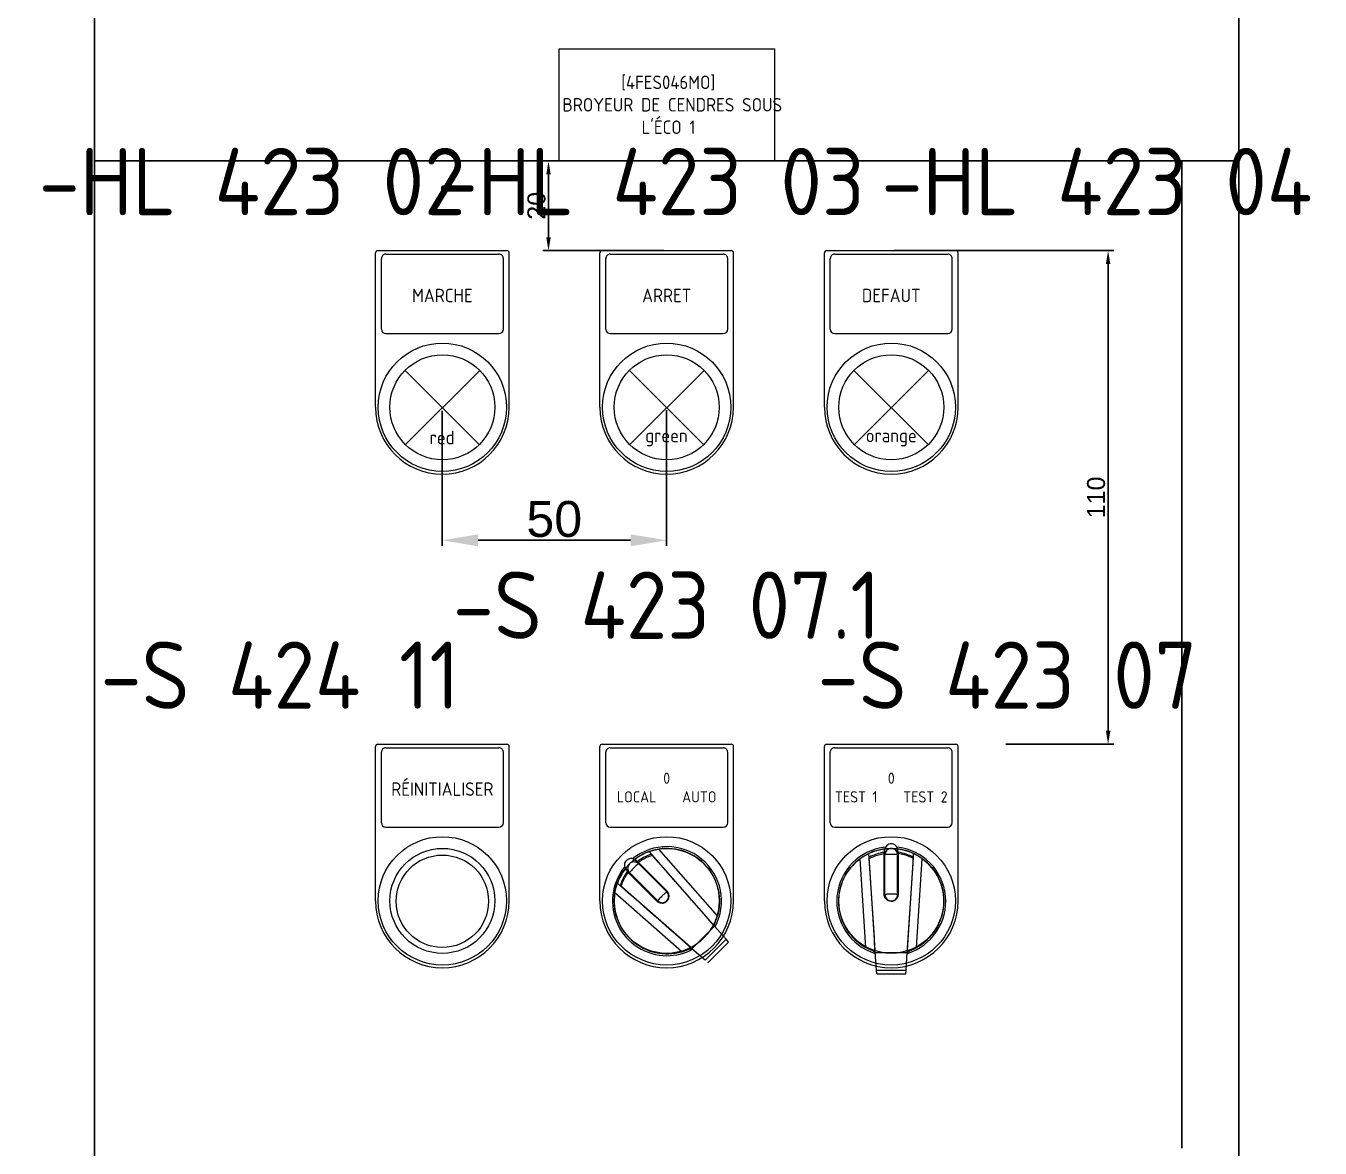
# Model space of a CAD drawing. Header units: millimetres. Extents: x 0 to 69574, y -5 to 41746.
# Drawn here: x 39662.9 to 39951.3, y 16219.4 to 16469.5 of the extents above; entities that cross this region are included whole.
import ezdxf
from ezdxf.enums import TextEntityAlignment as Align

# ---------------------------------------------------------------- set-up
doc = ezdxf.new("R2010")
doc.units = ezdxf.units.MM
doc.set_wipeout_variables(frame=1)
doc.layers.add('! NO PLOT !', color=7, linetype='Continuous', true_color=0xff75dd, plot=False)
doc.layers.add('000-PI-Oprema', color=30, linetype='Continuous', lineweight=5)
for name, color, linetype in [('000-PI-ORMAR', 2, 'Continuous'), ('000-PI_TEXT', 7, 'Continuous'), ('002-PI-Kabelska kanalica', 150, 'Continuous')]:
    doc.layers.add(name, color=color, linetype=linetype)
doc.styles.add('PI0', font='isocpeur.ttf', dxfattribs={"width": 0.9})
doc.styles.get("Standard").update_dxf_attribs({"font": 'arial.ttf'})
doc.dimstyles.new('ISO-25', dxfattribs={"dimtxt": 4, "dimasz": 3, "dimexe": 1.25, "dimexo": 0.625, "dimtad": 1, "dimtxsty": 'Standard', "dimcen": 3, "dimadec": 0, "dimazin": 0, "dimtfac": 1, "dimtmove": 0, "dimatfit": 3, "dimfxl": 1, "dimarcsym": 0})
doc.dimstyles.new('ISO-25-lb', dxfattribs={"dimtxt": 8, "dimasz": 8, "dimexe": 1.25, "dimexo": 0.625, "dimtad": 1, "dimtxsty": 'Standard', "dimcen": 5, "dimadec": 0, "dimazin": 0, "dimtfac": 1, "dimtmove": 0, "dimatfit": 3, "dimfxl": 1, "dimarcsym": 0})

# ---------------------------------------------------------------- blocks, each defined once
blk = doc.blocks.new('podloska')
at = {"layer": '000-PI-Oprema'}
for p, q in [((43278.7, 39063.45), (43278.7, 39097.85)), ((43279.2, 39098.35), (43308, 39098.35)), ((43308.5, 39063.45), (43308.5, 39097.85)), ((43280, 39080.85), (43280, 39096.55)), ((43281, 39097.55), (43306.2, 39097.55)), ((43307.2, 39080.85), (43307.2, 39096.55)), ((43281, 39079.85), (43306.2, 39079.85))]:
    blk.add_line(p, q, dxfattribs=at)
blk.add_circle((43293.6, 39063.45), 14.3, dxfattribs=at)
at = {"layer": '000-PI-Oprema', "ltscale": 0.25}
blk.add_circle((43293.6, 39063.45), 11.7, dxfattribs=at)
at = {"layer": '000-PI-Oprema'}
for centre, radius, start, end in [((43279.2, 39097.85), 0.5, 90, 179.9998), ((43308, 39097.85), 0.5, 0.0002, 90), ((43281, 39096.55), 1, 90, 180.0001), ((43306.2, 39096.55), 1, 359.9999, 90), ((43281, 39080.85), 1, 180, 270), ((43306.2, 39080.85), 1, 270, 0), ((43293.6, 39063.45), 14.9, 180, 0)]:
    blk.add_arc(centre, radius, start, end, dxfattribs=at)
blk = doc.blocks.new('*D747')
at = {"layer": '! NO PLOT !', "color": 0, "linetype": 'Continuous', "lineweight": -2, "ltscale": 0.25, "transparency": 16777216}
for p, q in [((39755.63, 16383.73), (39755.63, 16353.6)), ((39805.63, 16383.83), (39805.63, 16353.6)), ((39763.63, 16354.85), (39797.63, 16354.85))]:
    blk.add_line(p, q, dxfattribs=at)
at = {"layer": '! NO PLOT !', "color": 0, "ltscale": 0.25, "transparency": 16777216}
for points in [[(39763.63, 16356.18), (39763.63, 16353.51), (39755.63, 16354.85)], [(39797.63, 16356.18), (39797.63, 16353.51), (39805.63, 16354.85)]]:
    blk.add_solid(points, dxfattribs=at)
at = {"layer": 'Defpoints', "color": 0, "ltscale": 0.25, "transparency": 16777216}
for p in [(39805.63, 16384.45), (39755.63, 16384.35), (39805.63, 16354.85)]:
    blk.add_point(p, dxfattribs=at)
at = {"layer": '! NO PLOT !', "color": 0, "ltscale": 0.25, "transparency": 16777216, "insert": (39780.63, 16359.55), "char_height": 8, "attachment_point": 5}
blk.add_mtext('50', dxfattribs=at)
blk = doc.blocks.new('*D748')
at = {"layer": '! NO PLOT !', "color": 0, "lineweight": -2, "ltscale": 0.25, "transparency": 16777216}
for p, q in [((39856.36, 16419.4), (39905.32, 16419.4)), ((39904.07, 16416.4), (39904.07, 16312.4)), ((39881.28, 16309.4), (39905.32, 16309.4))]:
    blk.add_line(p, q, dxfattribs=at)
at = {"layer": '! NO PLOT !', "color": 0, "ltscale": 0.25, "transparency": 16777216}
for points in [[(39903.57, 16416.4), (39904.57, 16416.4), (39904.07, 16419.4)], [(39903.57, 16312.4), (39904.57, 16312.4), (39904.07, 16309.4)]]:
    blk.add_solid(points, dxfattribs=at)
at = {"layer": 'Defpoints', "color": 0, "ltscale": 0.25, "transparency": 16777216}
for p in [(39855.73, 16419.4), (39880.66, 16309.4), (39904.07, 16309.4)]:
    blk.add_point(p, dxfattribs=at)
at = {"layer": '! NO PLOT !', "color": 0, "ltscale": 0.25, "transparency": 16777216, "insert": (39901.4, 16364.4), "char_height": 4, "attachment_point": 5, "rotation": 90}
blk.add_mtext('110', dxfattribs=at)
blk = doc.blocks.new('*D758')
at = {"layer": '! NO PLOT !', "color": 0, "lineweight": -2, "ltscale": 0.25, "transparency": 16777216}
for p, q in [((39805.06, 16439.4), (39778.09, 16439.4)), ((39779.34, 16422.4), (39779.34, 16436.4)), ((39805.06, 16419.4), (39778.09, 16419.4))]:
    blk.add_line(p, q, dxfattribs=at)
at = {"layer": '! NO PLOT !', "color": 0, "ltscale": 0.25, "transparency": 16777216}
for points in [[(39778.84, 16436.4), (39779.84, 16436.4), (39779.34, 16439.4)], [(39778.84, 16422.4), (39779.84, 16422.4), (39779.34, 16419.4)]]:
    blk.add_solid(points, dxfattribs=at)
at = {"layer": 'Defpoints', "color": 0, "ltscale": 0.25, "transparency": 16777216}
for p in [(39779.34, 16439.4), (39805.68, 16439.4), (39805.68, 16419.4)]:
    blk.add_point(p, dxfattribs=at)
at = {"layer": '! NO PLOT !', "color": 0, "ltscale": 0.25, "transparency": 16777216, "insert": (39776.67, 16429.4), "char_height": 4, "attachment_point": 5, "rotation": 90}
blk.add_mtext('20', dxfattribs=at)
blk = doc.blocks.new('*U1083')
at = {"layer": '002-PI-Kabelska kanalica'}
blk.add_line((80, -100), (80, 836), dxfattribs=at)

msp = doc.modelspace()

# ---------------------------------------------------------------- block references
at = {"rotation": 270}
msp.add_blockref('*U1083', (39164.172, 16519.404), dxfattribs=at)

# ---------------------------------------------------------------- texts
at = {"layer": '000-PI_TEXT', "style": 'PI0', "width": 0.9}
msp.add_text('-TC 422 05', height=20, dxfattribs=at).set_placement((39622.292, 16396.119), align=Align.MIDDLE)

# ---------------------------------------------------------------- next in the draw order: wipeouts: each hides what was drawn before it
msp.add_wipeout([(39609.672, 16761.404), (40000.16, 16761.404), (39999.672, 14778.904), (39609.66, 14776.904)]).dxf.layer = '000-PI-ORMAR'

# ---------------------------------------------------------------- next in the draw order: linework, layer by layer
at = {"layer": '! NO PLOT !'}
for p, q in [((39678.184, 16684.154), (39678.184, 14854.154)), ((39933.184, 16684.154), (39933.184, 14854.154))]:
    msp.add_line(p, q, dxfattribs=at)
at = {"layer": '! NO PLOT !', "ltscale": 0.25}
for p, q in [((39933.184, 16439.404), (39678.184, 16439.404)), ((39920.511, 16439.404), (39920.511, 16219.404))]:
    msp.add_line(p, q, dxfattribs=at)
at = {"layer": '000-PI-Oprema'}
for p, q in [((39747.361, 16392.727), (39763.907, 16376.181)), ((39764.007, 16392.727), (39747.461, 16376.181)), ((39797.361, 16392.727), (39813.907, 16376.181)), ((39814.007, 16392.727), (39797.461, 16376.181)), ((39847.411, 16392.727), (39863.957, 16376.181)), ((39864.057, 16392.727), (39847.511, 16376.181)), ((39840.834, 16274.504), (39840.834, 16308.904)), ((39841.334, 16309.404), (39870.134, 16309.404)), ((39842.134, 16291.904), (39842.134, 16307.604)), ((39843.134, 16308.604), (39868.334, 16308.604)), ((39869.334, 16291.904), (39869.334, 16307.604)), ((39870.634, 16274.504), (39870.634, 16308.904)), ((39843.134, 16290.904), (39868.334, 16290.904)), ((39798.574, 16283.736), (39798.57, 16283.74)), ((39798.586, 16283.724), (39798.574, 16283.736)), ((39798.607, 16283.704), (39798.586, 16283.724)), ((39798.636, 16283.674), (39798.607, 16283.704)), ((39805.682, 16276.487), (39798.634, 16283.535)), ((39798.674, 16283.636), (39798.636, 16283.674)), ((39798.919, 16283.391), (39798.674, 16283.636)), ((39799.621, 16283.274), (39799.886, 16283.451)), ((39799.886, 16283.451), (39800.157, 16283.619)), ((39800.157, 16283.619), (39800.432, 16283.78)), ((39800.432, 16283.78), (39800.713, 16283.932)), ((39800.713, 16283.932), (39800.998, 16284.076)), ((39800.998, 16284.076), (39801.287, 16284.211)), ((39801.287, 16284.211), (39801.581, 16284.337)), ((39801.581, 16284.337), (39801.879, 16284.455)), ((39801.76, 16285.491), (39801.763, 16285.492)), ((39801.764, 16285.487), (39801.76, 16285.491)), ((39801.763, 16285.492), (39801.771, 16285.495)), ((39801.776, 16285.473), (39801.764, 16285.487)), ((39801.771, 16285.495), (39801.785, 16285.5)), ((39801.796, 16285.45), (39801.776, 16285.473)), ((39801.785, 16285.5), (39801.806, 16285.507)), ((39801.825, 16285.416), (39801.796, 16285.45)), ((39801.806, 16285.507), (39801.832, 16285.517)), ((39801.863, 16285.373), (39801.825, 16285.416)), ((39801.832, 16285.517), (39801.864, 16285.528)), ((39801.91, 16285.319), (39801.863, 16285.373)), ((39801.864, 16285.528), (39801.902, 16285.541)), ((39801.879, 16284.455), (39802.18, 16284.563)), ((39801.902, 16285.541), (39801.945, 16285.556)), ((39801.967, 16285.255), (39801.91, 16285.319)), ((39801.945, 16285.556), (39801.994, 16285.573)), ((39802.033, 16285.18), (39801.967, 16285.255)), ((39801.994, 16285.573), (39802.048, 16285.591)), ((39802.108, 16285.094), (39802.033, 16285.18)), ((39802.048, 16285.591), (39802.106, 16285.61)), ((39802.106, 16285.61), (39802.169, 16285.63)), ((39802.193, 16284.997), (39802.108, 16285.094)), ((39802.169, 16285.63), (39802.236, 16285.651)), ((39802.18, 16284.563), (39802.485, 16284.663)), ((39802.287, 16284.89), (39802.193, 16284.997)), ((39802.236, 16285.651), (39802.305, 16285.673)), ((39802.301, 16284.872), (39802.273, 16284.904)), ((39816.026, 16269.234), (39802.287, 16284.89)), ((39802.33, 16284.839), (39802.301, 16284.872)), ((39802.305, 16285.673), (39802.378, 16285.695)), ((39802.36, 16284.806), (39802.33, 16284.839)), ((39802.39, 16284.771), (39802.36, 16284.806)), ((39802.378, 16285.695), (39802.455, 16285.718)), ((39802.421, 16284.736), (39802.39, 16284.771)), ((39802.453, 16284.7), (39802.421, 16284.736)), ((39802.485, 16284.663), (39802.453, 16284.7)), ((39802.455, 16285.718), (39802.536, 16285.741)), ((39803.215, 16283.831), (39802.485, 16284.663)), ((39802.536, 16285.741), (39802.621, 16285.765)), ((39802.621, 16285.765), (39802.71, 16285.789)), ((39802.71, 16285.789), (39802.803, 16285.814)), ((39802.803, 16285.814), (39802.898, 16285.838)), ((39802.898, 16285.838), (39802.996, 16285.862)), ((39802.996, 16285.862), (39803.097, 16285.886)), ((39803.097, 16285.886), (39803.199, 16285.909)), ((39803.199, 16285.909), (39803.303, 16285.932)), ((39803.945, 16282.999), (39803.215, 16283.831)), ((39803.303, 16285.932), (39803.408, 16285.953)), ((39803.408, 16285.953), (39803.513, 16285.974)), ((39803.513, 16285.974), (39803.619, 16285.994)), ((39803.619, 16285.994), (39803.724, 16286.013)), ((39803.724, 16286.013), (39803.829, 16286.031)), ((39803.829, 16286.031), (39803.932, 16286.048)), ((39817.024, 16271.129), (39803.932, 16286.048)), ((39848.81, 16283.897), (39848.895, 16283.959)), ((39850.102, 16264.091), (39848.81, 16283.897)), ((39848.895, 16283.959), (39848.982, 16284.02)), ((39848.982, 16284.02), (39849.069, 16284.081)), ((39849.069, 16284.081), (39849.158, 16284.142)), ((39849.158, 16284.142), (39849.248, 16284.201)), ((39849.248, 16284.201), (39849.337, 16284.26)), ((39849.337, 16284.26), (39849.427, 16284.318)), ((39849.427, 16284.318), (39849.516, 16284.374)), ((39849.516, 16284.374), (39849.603, 16284.428)), ((39849.603, 16284.428), (39849.69, 16284.48)), ((39849.69, 16284.48), (39849.774, 16284.53)), ((39849.774, 16284.53), (39849.857, 16284.578)), ((39849.857, 16284.578), (39849.937, 16284.624)), ((39849.937, 16284.624), (39850.014, 16284.668)), ((39850.014, 16284.668), (39850.088, 16284.709)), ((39850.088, 16284.709), (39850.159, 16284.747)), ((39850.159, 16284.747), (39850.226, 16284.783)), ((39850.226, 16284.783), (39850.29, 16284.817)), ((39850.29, 16284.817), (39850.352, 16284.849)), ((39850.352, 16284.849), (39850.411, 16284.879)), ((39850.411, 16284.879), (39850.466, 16284.907)), ((39850.466, 16284.907), (39850.517, 16284.932)), ((39850.517, 16284.932), (39850.563, 16284.955)), ((39850.563, 16284.955), (39850.604, 16284.975)), ((39850.604, 16284.975), (39850.64, 16284.992)), ((39850.64, 16284.992), (39850.671, 16285.007)), ((39850.671, 16285.007), (39850.696, 16285.019)), ((39850.696, 16285.019), (39850.716, 16285.028)), ((39850.716, 16285.028), (39850.729, 16285.035)), ((39850.729, 16285.035), (39850.737, 16285.038)), ((39850.737, 16285.038), (39850.74, 16285.04)), ((39850.74, 16285.034), (39850.74, 16285.04)), ((39850.742, 16285.016), (39850.74, 16285.034)), ((39850.744, 16284.985), (39850.742, 16285.016)), ((39850.746, 16284.941), (39850.744, 16284.985)), ((39850.75, 16284.883), (39850.746, 16284.941)), ((39850.755, 16284.812), (39850.75, 16284.883)), ((39850.76, 16284.726), (39850.755, 16284.812)), ((39850.767, 16284.627), (39850.76, 16284.726)), ((39850.774, 16284.513), (39850.767, 16284.627)), ((39850.783, 16284.385), (39850.774, 16284.513)), ((39850.792, 16284.242), (39850.783, 16284.385)), ((39850.795, 16284.219), (39850.792, 16284.262)), ((39852.066, 16264.707), (39850.792, 16284.242)), ((39850.798, 16284.176), (39850.795, 16284.219)), ((39850.801, 16284.131), (39850.798, 16284.176)), ((39850.804, 16284.085), (39850.801, 16284.131)), ((39850.807, 16284.039), (39850.804, 16284.085)), ((39850.81, 16283.99), (39850.807, 16284.039)), ((39850.813, 16283.941), (39850.81, 16283.99)), ((39850.813, 16283.941), (39851.099, 16284.086)), ((39850.885, 16282.837), (39850.813, 16283.941)), ((39851.099, 16284.086), (39851.388, 16284.223)), ((39851.388, 16284.223), (39851.682, 16284.35)), ((39851.682, 16284.35), (39851.979, 16284.469)), ((39851.979, 16284.469), (39852.28, 16284.578)), ((39852.28, 16284.578), (39852.583, 16284.678)), ((39852.583, 16284.678), (39852.889, 16284.768)), ((39852.889, 16284.768), (39853.197, 16284.85)), ((39853.197, 16284.85), (39853.508, 16284.922)), ((39853.508, 16284.922), (39853.82, 16284.984)), ((39853.82, 16284.984), (39854.134, 16285.038)), ((39854.134, 16276.024), (39854.134, 16285.316)), ((39854.234, 16275.467), (39854.234, 16286.058)), ((39854.334, 16275.249), (39854.334, 16285.867)), ((39857.134, 16275.249), (39857.134, 16285.867)), ((39857.234, 16275.467), (39857.234, 16286.058)), ((39857.334, 16276.024), (39857.334, 16285.316)), ((39857.648, 16284.984), (39857.334, 16285.038)), ((39857.96, 16284.922), (39857.648, 16284.984)), ((39858.27, 16284.85), (39857.96, 16284.922)), ((39858.579, 16284.768), (39858.27, 16284.85)), ((39858.885, 16284.678), (39858.579, 16284.768)), ((39859.188, 16284.578), (39858.885, 16284.678)), ((39859.488, 16284.469), (39859.188, 16284.578)), ((39859.401, 16264.707), (39860.675, 16284.242)), ((39859.785, 16284.35), (39859.488, 16284.469)), ((39860.079, 16284.223), (39859.785, 16284.35)), ((39860.369, 16284.086), (39860.079, 16284.223)), ((39860.654, 16283.941), (39860.369, 16284.086)), ((39860.582, 16282.837), (39860.654, 16283.941)), ((39860.654, 16283.941), (39860.658, 16283.99)), ((39860.658, 16283.99), (39860.661, 16284.039)), ((39860.661, 16284.039), (39860.664, 16284.085)), ((39860.664, 16284.085), (39860.667, 16284.131)), ((39860.667, 16284.131), (39860.67, 16284.176)), ((39860.67, 16284.176), (39860.673, 16284.219)), ((39860.673, 16284.219), (39860.675, 16284.262)), ((39860.675, 16284.242), (39860.685, 16284.385)), ((39860.685, 16284.385), (39860.693, 16284.513)), ((39860.693, 16284.513), (39860.7, 16284.627)), ((39860.7, 16284.627), (39860.707, 16284.726)), ((39860.707, 16284.726), (39860.712, 16284.812)), ((39860.712, 16284.812), (39860.717, 16284.883)), ((39860.717, 16284.883), (39860.721, 16284.941)), ((39860.721, 16284.941), (39860.724, 16284.985)), ((39860.724, 16284.985), (39860.726, 16285.016)), ((39860.726, 16285.016), (39860.727, 16285.034)), ((39860.73, 16285.038), (39860.727, 16285.04)), ((39860.727, 16285.034), (39860.727, 16285.04)), ((39860.738, 16285.035), (39860.73, 16285.038)), ((39860.752, 16285.028), (39860.738, 16285.035)), ((39860.771, 16285.019), (39860.752, 16285.028)), ((39860.796, 16285.007), (39860.771, 16285.019)), ((39860.827, 16284.992), (39860.796, 16285.007)), ((39860.863, 16284.975), (39860.827, 16284.992)), ((39860.904, 16284.955), (39860.863, 16284.975)), ((39860.951, 16284.932), (39860.904, 16284.955)), ((39861.001, 16284.907), (39860.951, 16284.932)), ((39861.057, 16284.879), (39861.001, 16284.907)), ((39861.115, 16284.849), (39861.057, 16284.879)), ((39861.177, 16284.817), (39861.115, 16284.849)), ((39861.242, 16284.783), (39861.177, 16284.817)), ((39861.309, 16284.747), (39861.242, 16284.783)), ((39861.379, 16284.709), (39861.309, 16284.747)), ((39861.365, 16264.091), (39862.657, 16283.897)), ((39861.453, 16284.668), (39861.379, 16284.709)), ((39861.53, 16284.624), (39861.453, 16284.668)), ((39861.61, 16284.578), (39861.53, 16284.624)), ((39861.693, 16284.53), (39861.61, 16284.578)), ((39861.778, 16284.48), (39861.693, 16284.53)), ((39861.864, 16284.428), (39861.778, 16284.48)), ((39861.952, 16284.374), (39861.864, 16284.428)), ((39862.041, 16284.318), (39861.952, 16284.374)), ((39862.13, 16284.26), (39862.041, 16284.318)), ((39862.22, 16284.201), (39862.13, 16284.26)), ((39862.309, 16284.142), (39862.22, 16284.201)), ((39862.398, 16284.081), (39862.309, 16284.142)), ((39862.486, 16284.02), (39862.398, 16284.081)), ((39862.572, 16283.959), (39862.486, 16284.02)), ((39862.657, 16283.897), (39862.572, 16283.959)), ((39796.453, 16281.615), (39796.449, 16281.619)), ((39796.465, 16281.603), (39796.453, 16281.615)), ((39796.485, 16281.582), (39796.465, 16281.603)), ((39796.515, 16281.553), (39796.485, 16281.582)), ((39796.553, 16281.515), (39796.515, 16281.553)), ((39796.6, 16281.468), (39796.553, 16281.515)), ((39796.656, 16281.411), (39796.6, 16281.468)), ((39804.162, 16274.047), (39796.654, 16281.555)), ((39796.722, 16281.345), (39796.656, 16281.411)), ((39796.798, 16281.27), (39796.722, 16281.345)), ((39796.738, 16280.303), (39796.915, 16280.568)), ((39796.883, 16281.185), (39796.798, 16281.27)), ((39796.977, 16281.091), (39796.883, 16281.185)), ((39796.983, 16280.944), (39796.902, 16281.024)), ((39796.915, 16280.568), (39797.099, 16280.827)), ((39803.937, 16274.13), (39796.977, 16281.091)), ((39797.011, 16280.915), (39796.983, 16280.944)), ((39797.099, 16280.827), (39797.011, 16280.915)), ((39803.473, 16274.453), (39797.099, 16280.827)), ((39799.004, 16283.306), (39798.919, 16283.391)), ((39799.098, 16283.212), (39799.004, 16283.306)), ((39806.059, 16276.252), (39799.098, 16283.212)), ((39799.218, 16283.234), (39799.165, 16283.287)), ((39799.245, 16283.206), (39799.218, 16283.234)), ((39799.274, 16283.178), (39799.245, 16283.206)), ((39799.362, 16283.09), (39799.274, 16283.178)), ((39799.362, 16283.09), (39799.621, 16283.274)), ((39805.736, 16276.716), (39799.362, 16283.09)), ((39804.675, 16282.167), (39803.945, 16282.999)), ((39805.405, 16281.336), (39804.675, 16282.167)), ((39806.134, 16280.504), (39805.405, 16281.336)), ((39850.957, 16281.732), (39850.885, 16282.837)), ((39851.029, 16280.628), (39850.957, 16281.732)), ((39851.101, 16279.524), (39851.029, 16280.628)), ((39860.366, 16279.524), (39860.438, 16280.628)), ((39860.438, 16280.628), (39860.51, 16281.732)), ((39860.51, 16281.732), (39860.582, 16282.837)), ((39794.448, 16277.653), (39794.471, 16277.734)), ((39794.471, 16277.734), (39794.494, 16277.811)), ((39794.494, 16277.811), (39794.516, 16277.883)), ((39794.516, 16277.883), (39794.537, 16277.953)), ((39794.537, 16277.953), (39794.559, 16278.02)), ((39794.559, 16278.02), (39794.579, 16278.082)), ((39794.579, 16278.082), (39794.598, 16278.141)), ((39794.598, 16278.141), (39794.616, 16278.195)), ((39794.616, 16278.195), (39794.633, 16278.244)), ((39794.633, 16278.244), (39794.648, 16278.287)), ((39794.648, 16278.287), (39794.661, 16278.325)), ((39794.661, 16278.325), (39794.672, 16278.357)), ((39794.672, 16278.357), (39794.681, 16278.383)), ((39794.681, 16278.383), (39794.689, 16278.403)), ((39794.689, 16278.403), (39794.694, 16278.418)), ((39794.694, 16278.418), (39794.697, 16278.426)), ((39794.697, 16278.426), (39794.698, 16278.429)), ((39794.702, 16278.425), (39794.698, 16278.429)), ((39794.716, 16278.413), (39794.702, 16278.425)), ((39794.739, 16278.393), (39794.716, 16278.413)), ((39794.772, 16278.364), (39794.739, 16278.393)), ((39794.816, 16278.326), (39794.772, 16278.364)), ((39794.869, 16278.278), (39794.816, 16278.326)), ((39794.934, 16278.222), (39794.869, 16278.278)), ((39795.009, 16278.156), (39794.934, 16278.222)), ((39795.095, 16278.081), (39795.009, 16278.156)), ((39795.191, 16277.996), (39795.095, 16278.081)), ((39795.299, 16277.902), (39795.191, 16277.996)), ((39795.317, 16277.888), (39795.285, 16277.916)), ((39810.955, 16264.163), (39795.299, 16277.902)), ((39795.349, 16277.859), (39795.317, 16277.888)), ((39795.383, 16277.829), (39795.349, 16277.859)), ((39795.418, 16277.799), (39795.383, 16277.829)), ((39795.453, 16277.768), (39795.418, 16277.799)), ((39795.489, 16277.736), (39795.453, 16277.768)), ((39795.526, 16277.704), (39795.489, 16277.736)), ((39795.526, 16277.704), (39795.626, 16278.009)), ((39796.358, 16276.974), (39795.526, 16277.704)), ((39795.626, 16278.009), (39795.734, 16278.31)), ((39795.734, 16278.31), (39795.852, 16278.607)), ((39795.852, 16278.607), (39795.978, 16278.901)), ((39795.978, 16278.901), (39796.113, 16279.191)), ((39796.113, 16279.191), (39796.257, 16279.476)), ((39796.257, 16279.476), (39796.409, 16279.756)), ((39796.409, 16279.756), (39796.569, 16280.032)), ((39796.569, 16280.032), (39796.738, 16280.303)), ((39806.864, 16279.673), (39806.134, 16280.504)), ((39807.593, 16278.842), (39806.864, 16279.673)), ((39808.323, 16278.01), (39807.593, 16278.842)), ((39809.781, 16276.348), (39808.323, 16278.01)), ((39851.173, 16278.42), (39851.101, 16279.524)), ((39851.245, 16277.317), (39851.173, 16278.42)), ((39860.222, 16277.317), (39860.294, 16278.42)), ((39860.294, 16278.42), (39860.366, 16279.524)), ((39794.141, 16276.257), (39794.158, 16276.36)), ((39809.059, 16263.165), (39794.141, 16276.257)), ((39794.158, 16276.36), (39794.176, 16276.464)), ((39794.176, 16276.464), (39794.194, 16276.57)), ((39794.194, 16276.57), (39794.214, 16276.675)), ((39794.214, 16276.675), (39794.235, 16276.781)), ((39794.235, 16276.781), (39794.257, 16276.886)), ((39794.257, 16276.886), (39794.28, 16276.99)), ((39794.28, 16276.99), (39794.303, 16277.092)), ((39794.303, 16277.092), (39794.327, 16277.192)), ((39794.327, 16277.192), (39794.351, 16277.291)), ((39794.351, 16277.291), (39794.375, 16277.386)), ((39794.375, 16277.386), (39794.4, 16277.478)), ((39794.4, 16277.478), (39794.424, 16277.567)), ((39794.424, 16277.567), (39794.448, 16277.653)), ((39797.19, 16276.244), (39796.358, 16276.974)), ((39798.022, 16275.514), (39797.19, 16276.244)), ((39798.853, 16274.784), (39798.022, 16275.514)), ((39806.142, 16276.027), (39805.682, 16276.487)), ((39805.785, 16276.664), (39805.736, 16276.716)), ((39805.832, 16276.61), (39805.785, 16276.664)), ((39805.877, 16276.554), (39805.832, 16276.61)), ((39805.919, 16276.496), (39805.877, 16276.554)), ((39805.959, 16276.436), (39805.919, 16276.496)), ((39805.996, 16276.374), (39805.959, 16276.436)), ((39805.959, 16274.733), (39805.996, 16274.795)), ((39806.03, 16276.311), (39805.996, 16276.374)), ((39805.996, 16274.795), (39806.03, 16274.858)), ((39806.061, 16276.246), (39806.03, 16276.311)), ((39806.03, 16274.858), (39806.061, 16274.923)), ((39806.089, 16276.18), (39806.061, 16276.246)), ((39806.061, 16274.923), (39806.089, 16274.989)), ((39806.114, 16276.113), (39806.089, 16276.18)), ((39806.089, 16274.989), (39806.114, 16275.056)), ((39806.137, 16276.045), (39806.114, 16276.113)), ((39806.114, 16275.056), (39806.137, 16275.125)), ((39806.156, 16275.976), (39806.137, 16276.045)), ((39806.137, 16275.125), (39806.156, 16275.194)), ((39806.172, 16275.906), (39806.156, 16275.976)), ((39806.156, 16275.194), (39806.172, 16275.264)), ((39806.184, 16275.835), (39806.172, 16275.906)), ((39806.172, 16275.264), (39806.185, 16275.334)), ((39806.194, 16275.764), (39806.184, 16275.835)), ((39806.185, 16275.334), (39806.194, 16275.406)), ((39806.201, 16275.692), (39806.194, 16275.764)), ((39806.194, 16275.406), (39806.201, 16275.477)), ((39806.204, 16275.621), (39806.201, 16275.692)), ((39806.201, 16275.477), (39806.204, 16275.549)), ((39806.204, 16275.549), (39806.204, 16275.621)), ((39810.51, 16275.518), (39809.781, 16276.348)), ((39811.239, 16274.687), (39810.51, 16275.518)), ((39851.317, 16276.213), (39851.245, 16277.317)), ((39851.389, 16275.109), (39851.317, 16276.213)), ((39851.461, 16274.006), (39851.389, 16275.109)), ((39854.135, 16275.952), (39854.134, 16276.024)), ((39854.14, 16275.88), (39854.135, 16275.952)), ((39854.148, 16275.809), (39854.14, 16275.88)), ((39854.159, 16275.738), (39854.148, 16275.809)), ((39854.174, 16275.668), (39854.159, 16275.738)), ((39854.191, 16275.598), (39854.174, 16275.668)), ((39854.212, 16275.529), (39854.191, 16275.598)), ((39854.236, 16275.461), (39854.212, 16275.529)), ((39854.262, 16275.395), (39854.236, 16275.461)), ((39854.292, 16275.329), (39854.262, 16275.395)), ((39854.325, 16275.266), (39854.292, 16275.329)), ((39854.36, 16275.203), (39854.325, 16275.266)), ((39854.398, 16275.142), (39854.36, 16275.203)), ((39854.439, 16275.083), (39854.398, 16275.142)), ((39854.483, 16275.026), (39854.439, 16275.083)), ((39854.529, 16274.971), (39854.483, 16275.026)), ((39854.577, 16274.918), (39854.529, 16274.971)), ((39854.628, 16274.867), (39854.577, 16274.918)), ((39854.681, 16274.819), (39854.628, 16274.867)), ((39854.736, 16274.773), (39854.681, 16274.819)), ((39856.731, 16274.773), (39856.786, 16274.819)), ((39856.786, 16274.819), (39856.839, 16274.867)), ((39856.839, 16274.867), (39856.89, 16274.918)), ((39856.89, 16274.918), (39856.939, 16274.971)), ((39856.939, 16274.971), (39856.985, 16275.026)), ((39856.985, 16275.026), (39857.028, 16275.083)), ((39857.028, 16275.083), (39857.069, 16275.142)), ((39857.069, 16275.142), (39857.107, 16275.203)), ((39857.107, 16275.203), (39857.143, 16275.266)), ((39857.143, 16275.266), (39857.175, 16275.329)), ((39857.175, 16275.329), (39857.205, 16275.395)), ((39857.205, 16275.395), (39857.232, 16275.461)), ((39857.232, 16275.461), (39857.255, 16275.529)), ((39857.255, 16275.529), (39857.276, 16275.598)), ((39857.276, 16275.598), (39857.294, 16275.668)), ((39857.294, 16275.668), (39857.308, 16275.738)), ((39857.308, 16275.738), (39857.319, 16275.809)), ((39857.319, 16275.809), (39857.327, 16275.88)), ((39857.327, 16275.88), (39857.332, 16275.952)), ((39857.332, 16275.952), (39857.334, 16276.024)), ((39860.006, 16274.006), (39860.078, 16275.109)), ((39860.078, 16275.109), (39860.15, 16276.213)), ((39860.15, 16276.213), (39860.222, 16277.317)), ((39799.685, 16274.054), (39798.853, 16274.784)), ((39800.516, 16273.325), (39799.685, 16274.054)), ((39801.347, 16272.595), (39800.516, 16273.325)), ((39802.178, 16271.866), (39801.347, 16272.595)), ((39803.525, 16274.404), (39803.473, 16274.453)), ((39803.579, 16274.356), (39803.525, 16274.404)), ((39803.635, 16274.312), (39803.579, 16274.356)), ((39803.693, 16274.269), (39803.635, 16274.312)), ((39803.753, 16274.23), (39803.693, 16274.269)), ((39803.815, 16274.193), (39803.753, 16274.23)), ((39803.878, 16274.159), (39803.815, 16274.193)), ((39803.942, 16274.128), (39803.878, 16274.159)), ((39804.009, 16274.1), (39803.942, 16274.128)), ((39804.076, 16274.074), (39804.009, 16274.1)), ((39804.144, 16274.052), (39804.076, 16274.074)), ((39804.213, 16274.033), (39804.144, 16274.052)), ((39804.283, 16274.017), (39804.213, 16274.033)), ((39804.354, 16274.004), (39804.283, 16274.017)), ((39804.425, 16273.995), (39804.354, 16274.004)), ((39804.497, 16273.988), (39804.425, 16273.995)), ((39804.568, 16273.985), (39804.497, 16273.988)), ((39804.64, 16273.985), (39804.568, 16273.985)), ((39804.64, 16273.985), (39804.712, 16273.988)), ((39804.712, 16273.988), (39804.783, 16273.995)), ((39804.783, 16273.995), (39804.854, 16274.004)), ((39804.854, 16274.004), (39804.925, 16274.017)), ((39804.925, 16274.017), (39804.995, 16274.033)), ((39804.995, 16274.033), (39805.064, 16274.052)), ((39805.064, 16274.052), (39805.133, 16274.074)), ((39805.133, 16274.074), (39805.2, 16274.1)), ((39805.2, 16274.1), (39805.266, 16274.128)), ((39805.266, 16274.128), (39805.331, 16274.159)), ((39805.331, 16274.159), (39805.394, 16274.193)), ((39805.394, 16274.193), (39805.455, 16274.23)), ((39805.455, 16274.23), (39805.515, 16274.269)), ((39805.515, 16274.269), (39805.573, 16274.312)), ((39805.573, 16274.312), (39805.63, 16274.356)), ((39805.63, 16274.356), (39805.684, 16274.404)), ((39805.684, 16274.404), (39805.736, 16274.453)), ((39805.736, 16274.453), (39805.785, 16274.505)), ((39805.785, 16274.505), (39805.832, 16274.559)), ((39805.832, 16274.559), (39805.877, 16274.615)), ((39805.877, 16274.615), (39805.919, 16274.673)), ((39805.919, 16274.673), (39805.959, 16274.733)), ((39811.968, 16273.856), (39811.239, 16274.687)), ((39812.697, 16273.026), (39811.968, 16273.856)), ((39814.154, 16271.365), (39812.697, 16273.026)), ((39851.533, 16272.903), (39851.461, 16274.006)), ((39851.605, 16271.8), (39851.533, 16272.903)), ((39854.793, 16274.729), (39854.736, 16274.773)), ((39854.852, 16274.688), (39854.793, 16274.729)), ((39854.913, 16274.65), (39854.852, 16274.688)), ((39854.975, 16274.615), (39854.913, 16274.65)), ((39855.039, 16274.582), (39854.975, 16274.615)), ((39855.105, 16274.552), (39855.039, 16274.582)), ((39855.171, 16274.526), (39855.105, 16274.552)), ((39855.239, 16274.502), (39855.171, 16274.526)), ((39855.308, 16274.481), (39855.239, 16274.502)), ((39855.378, 16274.464), (39855.308, 16274.481)), ((39855.448, 16274.449), (39855.378, 16274.464)), ((39855.519, 16274.438), (39855.448, 16274.449)), ((39855.59, 16274.43), (39855.519, 16274.438)), ((39855.662, 16274.425), (39855.59, 16274.43)), ((39855.734, 16274.424), (39855.662, 16274.425)), ((39855.734, 16274.424), (39855.805, 16274.425)), ((39855.805, 16274.425), (39855.877, 16274.43)), ((39855.877, 16274.43), (39855.948, 16274.438)), ((39855.948, 16274.438), (39856.019, 16274.449)), ((39856.019, 16274.449), (39856.09, 16274.464)), ((39856.09, 16274.464), (39856.159, 16274.481)), ((39856.159, 16274.481), (39856.228, 16274.502)), ((39856.228, 16274.502), (39856.296, 16274.526)), ((39856.296, 16274.526), (39856.363, 16274.552)), ((39856.363, 16274.552), (39856.428, 16274.582)), ((39856.428, 16274.582), (39856.492, 16274.615)), ((39856.492, 16274.615), (39856.554, 16274.65)), ((39856.554, 16274.65), (39856.615, 16274.688)), ((39856.615, 16274.688), (39856.674, 16274.729)), ((39856.674, 16274.729), (39856.731, 16274.773)), ((39859.863, 16271.8), (39859.934, 16272.903)), ((39859.934, 16272.903), (39860.006, 16274.006)), ((39803.84, 16270.408), (39802.178, 16271.866)), ((39804.671, 16269.678), (39803.84, 16270.408)), ((39805.502, 16268.949), (39804.671, 16269.678)), ((39814.883, 16270.535), (39814.154, 16271.365)), ((39816.339, 16268.875), (39814.883, 16270.535)), ((39815.199, 16270.175), (39815.2, 16270.176)), ((39816.025, 16269.233), (39816.026, 16269.234)), ((39816.345, 16268.871), (39816.026, 16269.234)), ((39816.359, 16269.166), (39816.362, 16269.229)), ((39816.361, 16269.103), (39816.359, 16269.166)), ((39816.369, 16269.042), (39816.361, 16269.103)), ((39816.362, 16269.229), (39816.37, 16269.294)), ((39816.382, 16268.981), (39816.369, 16269.042)), ((39816.37, 16269.294), (39816.383, 16269.359)), ((39816.383, 16269.359), (39816.4, 16269.426)), ((39816.4, 16269.426), (39816.421, 16269.495)), ((39816.421, 16269.495), (39816.447, 16269.565)), ((39816.447, 16269.565), (39816.475, 16269.638)), ((39816.475, 16269.638), (39816.507, 16269.713)), ((39816.507, 16269.713), (39816.581, 16269.883)), ((39816.581, 16269.883), (39816.657, 16270.07)), ((39816.657, 16270.07), (39816.735, 16270.27)), ((39816.735, 16270.27), (39816.813, 16270.48)), ((39816.813, 16270.48), (39816.888, 16270.696)), ((39816.888, 16270.696), (39816.959, 16270.914)), ((39816.959, 16270.914), (39817.024, 16271.129)), ((39851.677, 16270.697), (39851.605, 16271.8)), ((39851.749, 16269.594), (39851.677, 16270.697)), ((39851.821, 16268.492), (39851.749, 16269.594)), ((39859.647, 16268.492), (39859.719, 16269.594)), ((39859.719, 16269.594), (39859.791, 16270.697)), ((39859.791, 16270.697), (39859.863, 16271.8)), ((39806.333, 16268.221), (39805.502, 16268.949)), ((39807.163, 16267.492), (39806.333, 16268.221)), ((39809.654, 16265.306), (39807.163, 16267.492)), ((39811.314, 16263.849), (39816.339, 16268.875)), ((39811.318, 16263.844), (39816.345, 16268.871)), ((39818.918, 16265.939), (39816.345, 16268.871)), ((39816.4, 16268.922), (39816.382, 16268.981)), ((39816.423, 16268.863), (39816.4, 16268.922)), ((39816.452, 16268.803), (39816.423, 16268.863)), ((39816.486, 16268.744), (39816.452, 16268.803)), ((39816.524, 16268.684), (39816.486, 16268.744)), ((39816.568, 16268.624), (39816.524, 16268.684)), ((39816.616, 16268.564), (39816.568, 16268.624)), ((39816.668, 16268.503), (39816.616, 16268.564)), ((39851.892, 16267.389), (39851.821, 16268.492)), ((39851.964, 16266.287), (39851.892, 16267.389)), ((39852.036, 16265.185), (39851.964, 16266.287)), ((39859.431, 16265.185), (39859.503, 16266.287)), ((39859.503, 16266.287), (39859.575, 16267.389)), ((39859.575, 16267.389), (39859.647, 16268.492)), ((39809.334, 16263.249), (39809.473, 16263.295)), ((39809.473, 16263.295), (39809.611, 16263.342)), ((39809.611, 16263.342), (39809.747, 16263.39)), ((39811.314, 16263.849), (39809.654, 16265.306)), ((39809.747, 16263.39), (39809.881, 16263.439)), ((39809.881, 16263.439), (39810.011, 16263.489)), ((39810.011, 16263.489), (39810.136, 16263.539)), ((39810.013, 16264.989), (39810.014, 16264.99)), ((39810.136, 16263.539), (39810.256, 16263.588)), ((39810.256, 16263.588), (39810.37, 16263.636)), ((39810.37, 16263.636), (39810.476, 16263.682)), ((39810.476, 16263.682), (39810.55, 16263.713)), ((39810.55, 16263.713), (39810.623, 16263.742)), ((39810.623, 16263.742), (39810.694, 16263.767)), ((39810.694, 16263.767), (39810.763, 16263.789)), ((39810.763, 16263.789), (39810.831, 16263.806)), ((39810.831, 16263.806), (39810.896, 16263.819)), ((39810.896, 16263.819), (39810.96, 16263.827)), ((39810.955, 16264.163), (39810.956, 16264.164)), ((39811.318, 16263.844), (39810.955, 16264.163)), ((39810.96, 16263.827), (39811.023, 16263.83)), ((39811.085, 16263.827), (39811.023, 16263.83)), ((39811.147, 16263.82), (39811.085, 16263.827)), ((39811.208, 16263.807), (39811.147, 16263.82)), ((39811.268, 16263.789), (39811.208, 16263.807)), ((39811.327, 16263.765), (39811.268, 16263.789)), ((39814.25, 16261.271), (39811.318, 16263.844)), ((39811.386, 16263.737), (39811.327, 16263.765)), ((39811.445, 16263.703), (39811.386, 16263.737)), ((39811.504, 16263.664), (39811.445, 16263.703)), ((39811.564, 16263.621), (39811.504, 16263.664)), ((39811.625, 16263.573), (39811.564, 16263.621)), ((39811.686, 16263.521), (39811.625, 16263.573)), ((39814.25, 16261.271), (39818.918, 16265.939)), ((39814.873, 16260.724), (39819.465, 16265.316)), ((39819.465, 16265.316), (39818.918, 16265.939)), ((39850.227, 16264.024), (39850.102, 16264.091)), ((39850.356, 16263.957), (39850.227, 16264.024)), ((39850.486, 16263.891), (39850.356, 16263.957)), ((39850.617, 16263.826), (39850.486, 16263.891)), ((39850.747, 16263.764), (39850.617, 16263.826)), ((39850.877, 16263.704), (39850.747, 16263.764)), ((39851.004, 16263.648), (39850.877, 16263.704)), ((39851.128, 16263.594), (39851.004, 16263.648)), ((39851.247, 16263.544), (39851.128, 16263.594)), ((39851.361, 16263.498), (39851.247, 16263.544)), ((39851.469, 16263.455), (39851.361, 16263.498)), ((39851.544, 16263.425), (39851.469, 16263.455)), ((39851.616, 16263.394), (39851.544, 16263.425)), ((39851.684, 16263.362), (39851.616, 16263.394)), ((39851.748, 16263.328), (39851.684, 16263.362)), ((39851.808, 16263.292), (39851.748, 16263.328)), ((39851.863, 16263.255), (39851.808, 16263.292)), ((39852.108, 16264.083), (39852.036, 16265.185)), ((39852.148, 16263.457), (39852.066, 16264.707)), ((39852.066, 16264.707), (39852.067, 16264.707)), ((39852.18, 16262.981), (39852.108, 16264.083)), ((39852.179, 16262.974), (39852.148, 16263.457)), ((39852.148, 16263.457), (39852.149, 16263.457)), ((39859.287, 16262.981), (39859.359, 16264.083)), ((39859.288, 16262.974), (39859.32, 16263.457)), ((39859.318, 16263.457), (39859.32, 16263.457)), ((39859.32, 16263.457), (39859.401, 16264.707)), ((39859.359, 16264.083), (39859.431, 16265.185)), ((39859.4, 16264.707), (39859.401, 16264.707)), ((39859.605, 16263.256), (39859.661, 16263.293)), ((39859.661, 16263.293), (39859.72, 16263.328)), ((39859.72, 16263.328), (39859.784, 16263.362)), ((39859.784, 16263.362), (39859.851, 16263.394)), ((39859.851, 16263.394), (39859.923, 16263.424)), ((39859.923, 16263.424), (39859.998, 16263.455)), ((39859.998, 16263.455), (39860.106, 16263.498)), ((39860.106, 16263.498), (39860.22, 16263.544)), ((39860.22, 16263.544), (39860.34, 16263.594)), ((39860.34, 16263.594), (39860.463, 16263.648)), ((39860.463, 16263.648), (39860.59, 16263.704)), ((39860.59, 16263.704), (39860.72, 16263.764)), ((39860.72, 16263.764), (39860.851, 16263.826)), ((39860.851, 16263.826), (39860.982, 16263.891)), ((39860.982, 16263.891), (39861.112, 16263.957)), ((39861.112, 16263.957), (39861.24, 16264.024)), ((39861.24, 16264.024), (39861.365, 16264.091)), ((39809.059, 16263.165), (39809.196, 16263.206)), ((39809.196, 16263.206), (39809.334, 16263.249)), ((39851.914, 16263.215), (39851.863, 16263.255)), ((39851.961, 16263.173), (39851.914, 16263.215)), ((39852.003, 16263.127), (39851.961, 16263.173)), ((39852.041, 16263.078), (39852.003, 16263.127)), ((39852.075, 16263.026), (39852.041, 16263.078)), ((39852.105, 16262.971), (39852.075, 16263.026)), ((39852.13, 16262.912), (39852.105, 16262.971)), ((39852.151, 16262.85), (39852.13, 16262.912)), ((39852.169, 16262.785), (39852.151, 16262.85)), ((39852.184, 16262.716), (39852.169, 16262.785)), ((39852.433, 16259.081), (39852.179, 16262.974)), ((39852.179, 16262.974), (39859.288, 16262.974)), ((39852.18, 16262.981), (39859.287, 16262.981)), ((39852.196, 16262.643), (39852.184, 16262.716)), ((39852.205, 16262.566), (39852.196, 16262.643)), ((39852.211, 16262.486), (39852.205, 16262.566)), ((39859.034, 16259.081), (39859.288, 16262.974)), ((39859.256, 16262.486), (39859.263, 16262.566)), ((39859.263, 16262.566), (39859.272, 16262.642)), ((39859.272, 16262.642), (39859.283, 16262.715)), ((39859.283, 16262.715), (39859.298, 16262.785)), ((39859.298, 16262.785), (39859.316, 16262.851)), ((39859.316, 16262.851), (39859.338, 16262.913)), ((39859.338, 16262.913), (39859.363, 16262.971)), ((39859.363, 16262.971), (39859.392, 16263.026)), ((39859.392, 16263.026), (39859.426, 16263.078)), ((39859.426, 16263.078), (39859.464, 16263.127)), ((39859.464, 16263.127), (39859.507, 16263.173)), ((39859.507, 16263.173), (39859.554, 16263.216)), ((39859.554, 16263.216), (39859.605, 16263.256)), ((39852.487, 16258.255), (39852.433, 16259.081)), ((39852.433, 16259.081), (39859.034, 16259.081)), ((39852.487, 16258.255), (39858.98, 16258.255)), ((39858.98, 16258.255), (39859.034, 16259.081))]:
    msp.add_line(p, q, dxfattribs=at)
msp.add_lwpolyline([(39781.684, 16464.404), (39829.684, 16464.404), (39829.684, 16439.404), (39781.684, 16439.404)], close=True, dxfattribs=at)
for points in [[(39854.45, 16286.427), (39854.363, 16286.153), (39854.334, 16285.867)], [(39857.018, 16286.427), (39856.886, 16286.647), (39856.712, 16286.839), (39856.501, 16286.997), (39856.262, 16287.114), (39856.003, 16287.186), (39855.734, 16287.21), (39855.465, 16287.186), (39855.205, 16287.114), (39854.966, 16286.997), (39854.755, 16286.839), (39854.581, 16286.647), (39854.45, 16286.427)], [(39857.134, 16285.867), (39857.104, 16286.153), (39857.018, 16286.427)], [(39798.156, 16283.849), (39797.907, 16283.911), (39797.648, 16283.924), (39797.388, 16283.887), (39797.136, 16283.8), (39796.902, 16283.668), (39796.694, 16283.495), (39796.521, 16283.287), (39796.389, 16283.053), (39796.302, 16282.801), (39796.265, 16282.541), (39796.277, 16282.281), (39796.34, 16282.033)], [(39798.634, 16283.535), (39798.411, 16283.716), (39798.156, 16283.849)], [(39857.134, 16284.784), (39857.107, 16285.056), (39857.027, 16285.318), (39856.898, 16285.559), (39856.724, 16285.771), (39856.511, 16285.944), (39856.269, 16286.073), (39856.007, 16286.153), (39855.734, 16286.18), (39855.461, 16286.153), (39855.198, 16286.073), (39854.956, 16285.944), (39854.744, 16285.771), (39854.57, 16285.559), (39854.44, 16285.318), (39854.361, 16285.056), (39854.334, 16284.784)], [(39857.134, 16284.784), (39857.107, 16284.8), (39857.027, 16284.815), (39856.898, 16284.83), (39856.724, 16284.842), (39856.511, 16284.853), (39856.269, 16284.86), (39856.007, 16284.865), (39855.734, 16284.867), (39855.461, 16284.865), (39855.198, 16284.86), (39854.956, 16284.853), (39854.744, 16284.842), (39854.57, 16284.83), (39854.44, 16284.815), (39854.361, 16284.8), (39854.334, 16284.784)], [(39796.34, 16282.033), (39796.472, 16281.778), (39796.654, 16281.555)], [(39799.4, 16282.769), (39799.188, 16282.942), (39798.947, 16283.071), (39798.685, 16283.15), (39798.412, 16283.177), (39798.139, 16283.15), (39797.877, 16283.07), (39797.635, 16282.94), (39797.423, 16282.766), (39797.249, 16282.554), (39797.119, 16282.312), (39797.039, 16282.05), (39797.012, 16281.777), (39797.038, 16281.504), (39797.118, 16281.242), (39797.246, 16281.001), (39797.42, 16280.789)], [(39799.4, 16282.769), (39799.369, 16282.761), (39799.302, 16282.716), (39799.2, 16282.635), (39799.068, 16282.52), (39798.911, 16282.378), (39798.735, 16282.212), (39798.545, 16282.03), (39798.351, 16281.838), (39798.159, 16281.643), (39797.977, 16281.454), (39797.811, 16281.278), (39797.668, 16281.12), (39797.554, 16280.988), (39797.473, 16280.887), (39797.428, 16280.819), (39797.42, 16280.789)], [(39805.682, 16276.487), (39805.652, 16276.479), (39805.584, 16276.434), (39805.483, 16276.352), (39805.351, 16276.238), (39805.193, 16276.096), (39805.017, 16275.93), (39804.828, 16275.747), (39804.633, 16275.555), (39804.441, 16275.361), (39804.259, 16275.172), (39804.093, 16274.996), (39803.951, 16274.838), (39803.836, 16274.706), (39803.755, 16274.605), (39803.71, 16274.537), (39803.702, 16274.507)], [(39803.702, 16274.507), (39803.914, 16274.333), (39804.156, 16274.204), (39804.418, 16274.125), (39804.691, 16274.098), (39804.964, 16274.125), (39805.226, 16274.205), (39805.468, 16274.334), (39805.68, 16274.509), (39805.854, 16274.721), (39805.984, 16274.963), (39806.064, 16275.225), (39806.091, 16275.498), (39806.064, 16275.771), (39805.985, 16276.033), (39805.856, 16276.275), (39805.682, 16276.487)], [(39857.134, 16275.899), (39857.107, 16275.916), (39857.027, 16275.931), (39856.898, 16275.945), (39856.724, 16275.958), (39856.511, 16275.968), (39856.269, 16275.976), (39856.007, 16275.981), (39855.734, 16275.982), (39855.461, 16275.981), (39855.198, 16275.976), (39854.956, 16275.968), (39854.744, 16275.958), (39854.57, 16275.945), (39854.44, 16275.931), (39854.361, 16275.916), (39854.334, 16275.899)], [(39854.334, 16275.899), (39854.361, 16275.627), (39854.44, 16275.365), (39854.57, 16275.123), (39854.744, 16274.911), (39854.956, 16274.737), (39855.198, 16274.608), (39855.461, 16274.529), (39855.734, 16274.502), (39856.007, 16274.529), (39856.269, 16274.608), (39856.511, 16274.737), (39856.724, 16274.911), (39856.898, 16275.123), (39857.027, 16275.365), (39857.107, 16275.627), (39857.134, 16275.899)]]:
    msp.add_lwpolyline(points, dxfattribs=at)
for centre, radius in [((39855.734, 16274.504), 14.3), ((39755.684, 16274.404), 10.3)]:
    msp.add_circle(centre, radius, dxfattribs=at)
at = {"layer": '000-PI-Oprema', "ltscale": 0.25}
msp.add_circle((39855.734, 16274.504), 11.7, dxfattribs=at)
at = {"layer": '000-PI-Oprema'}
for centre, radius, start, end in [((39841.334, 16308.904), 0.5, 89.99996, 179.99983), ((39843.134, 16307.604), 1, 90.00002, 180.00009), ((39868.334, 16307.604), 1, 359.99991, 89.99998), ((39870.134, 16308.904), 0.5, 0.00017, 90.00004), ((39843.134, 16291.904), 1, 180, 269.99998), ((39868.334, 16291.904), 1, 270.00002, 0), ((39805.75, 16274.439), 12.15, 332.06339, 129.08147), ((39855.734, 16274.404), 12.15, 95.91853, 252.93658), ((39855.734, 16274.404), 12.15, 287.06339, 84.08147), ((39805.75, 16274.439), 11.75, 109.84984, 128.23046), ((39805.736, 16274.453), 11.01, 108.33018, 126.64371), ((39805.75, 16274.439), 11.01, 108.33018, 108.33753), ((39805.75, 16274.439), 11.75, 343.63927, 98.89794), ((39855.734, 16274.404), 11.75, 126.10206, 241.36073), ((39855.734, 16274.404), 11.75, 97.33437, 115.15016), ((39855.734, 16274.424), 11.01, 98.35629, 116.66982), ((39855.734, 16274.404), 11.01, 116.66247, 116.66982), ((39855.734, 16274.404), 11.01, 97.83063, 98.35629), ((39855.734, 16274.404), 11.75, 96.76953, 97.33437), ((39855.734, 16274.404), 11.75, 64.84984, 83.23046), ((39855.734, 16274.404), 11.01, 81.64371, 82.16937), ((39855.734, 16274.424), 11.01, 63.33018, 81.64371), ((39855.734, 16274.404), 11.01, 63.33018, 63.33753), ((39855.734, 16274.404), 11.75, 298.63927, 53.89794), ((39805.75, 16274.439), 12.15, 140.91853, 270), ((39805.75, 16274.439), 11.75, 142.33437, 160.15016), ((39805.736, 16274.453), 11.01, 143.35629, 161.66982), ((39805.75, 16274.439), 11.75, 141.76954, 142.33437), ((39805.75, 16274.439), 11.01, 142.83063, 143.35629), ((39805.75, 16274.439), 11.01, 126.64371, 127.16937), ((39805.75, 16274.439), 11.01, 161.66247, 161.66982), ((39805.75, 16274.439), 11.75, 171.10206, 286.36073), ((39855.734, 16274.504), 14.9, 180, 0), ((39805.75, 16274.439), 12.15, 270, 297.93658)]:
    msp.add_arc(centre, radius, start, end, dxfattribs=at)

# ---------------------------------------------------------------- next in the draw order: block references
for p in [(-3537.912, -22678.947), (-3487.912, -22678.947), (-3437.862, -22678.947), (-3537.912, -22788.947), (-3487.912, -22788.947)]:
    msp.add_blockref('podloska', p, dxfattribs=at)

# ---------------------------------------------------------------- next in the draw order: texts
at = {"layer": '! NO PLOT !', "char_height": 3, "width": 27.82747, "attachment_point": 5, "style": 'PI0'}
for s, insert in [('{\\fISOCPEUR|b0|i0|c238|p34;red}', (39755.634, 16377.75)), ('{\\fISOCPEUR|b0|i0|c238|p34;green}', (39805.634, 16377.75)), ('{\\fISOCPEUR|b0|i0|c238|p34;orange}', (39855.734, 16377.75))]:
    msp.add_mtext(s, dxfattribs=dict(at, insert=insert))
at = {"layer": '000-PI_TEXT', "style": 'PI0', "width": 0.9}
for s, p in [('-HL 423 02', (39713.279, 16434.824)), ('-HL 423 03', (39802.087, 16434.824)), ('-HL 423 04', (39901.564, 16434.824)), ('-S 423 07.1', (39805.684, 16340.418)), ('-S 424 11', (39719.51, 16324.824)), ('-S 423 07', (39881.599, 16324.824))]:
    msp.add_text(s, height=15, dxfattribs=at).set_placement(p, align=Align.MIDDLE)
at = {"layer": '000-PI_TEXT', "linetype": 'Continuous', "insert": (39781.684, 16451.904), "char_height": 3, "width": 48, "attachment_point": 4, "style": 'PI0'}
msp.add_mtext("\\pi13.875;[4FES046MO]\\P\\pi0.78;BROYEUR DE CENDRES SOUS \\P\\pi18.398;L'ÉCO 1", dxfattribs=at)
at = {"layer": '000-PI_TEXT', "attachment_point": 5, "style": 'PI0'}
for s, insert, char_height, width in [('{\\fISOCPEUR|b0|i0|c238|p34;MARCHE}', (39755.684, 16409.404), 3, 27.82747), ('{\\fISOCPEUR|b0|i0|c238|p34;ARRET}', (39805.684, 16409.404), 3, 27.82747), ('{\\fISOCPEUR|b0|i0|c238|p34;DEFAUT}', (39855.734, 16409.404), 3, 27.82747), ('{\\fISOCPEUR|b0|i0|c238|p34;RÉINITIALISER}', (39755.684, 16299.404), 3, 24.5), ('{\\fISOCPEUR|b0|i0|c238|p34;0}\\PLOCAL    {\\fISOCPEUR|b0|i0|c238|p34;AUTO}', (39805.684, 16299.754), 2.5, 24.5), ('{\\fISOCPEUR|b0|i0|c238|p34;0}\\P{\\fISOCPEUR|b0|i0|c238|p34;TEST 1}    {\\fISOCPEUR|b0|i0|c238|p34;TEST 2}', (39855.734, 16299.754), 2.5, 24.5)]:
    msp.add_mtext(s, dxfattribs=dict(at, insert=insert, char_height=char_height, width=width))

# ---------------------------------------------------------------- next in the draw order: dimensions: what is measured, and where the dimension line sits
at = {"layer": '! NO PLOT !', "ltscale": 0.25}
for base, p1, p2, picture, middle in [((39779.336, 16439.404), (39805.684, 16419.404), (39805.684, 16439.404), '*D758', (39776.669, 16429.404)), ((39904.071, 16309.404), (39855.734, 16419.404), (39880.659, 16309.404), '*D748', (39901.404, 16364.404))]:
    dim = msp.add_linear_dim(base=base, p1=p1, p2=p2, angle=90, dimstyle='ISO-25', dxfattribs=at)
    dim.commit()
    dim.dimension.update_dxf_attribs({"geometry": picture, "text_midpoint": middle})
dim = msp.add_linear_dim(base=(39805.634, 16354.845), p1=(39755.634, 16384.354), p2=(39805.634, 16384.454), dimstyle='ISO-25-lb', dxfattribs=at)
dim.commit()
dim.dimension.update_dxf_attribs({"geometry": '*D747', "text_midpoint": (39780.634, 16359.555)})

doc.saveas('drawing.dxf')
